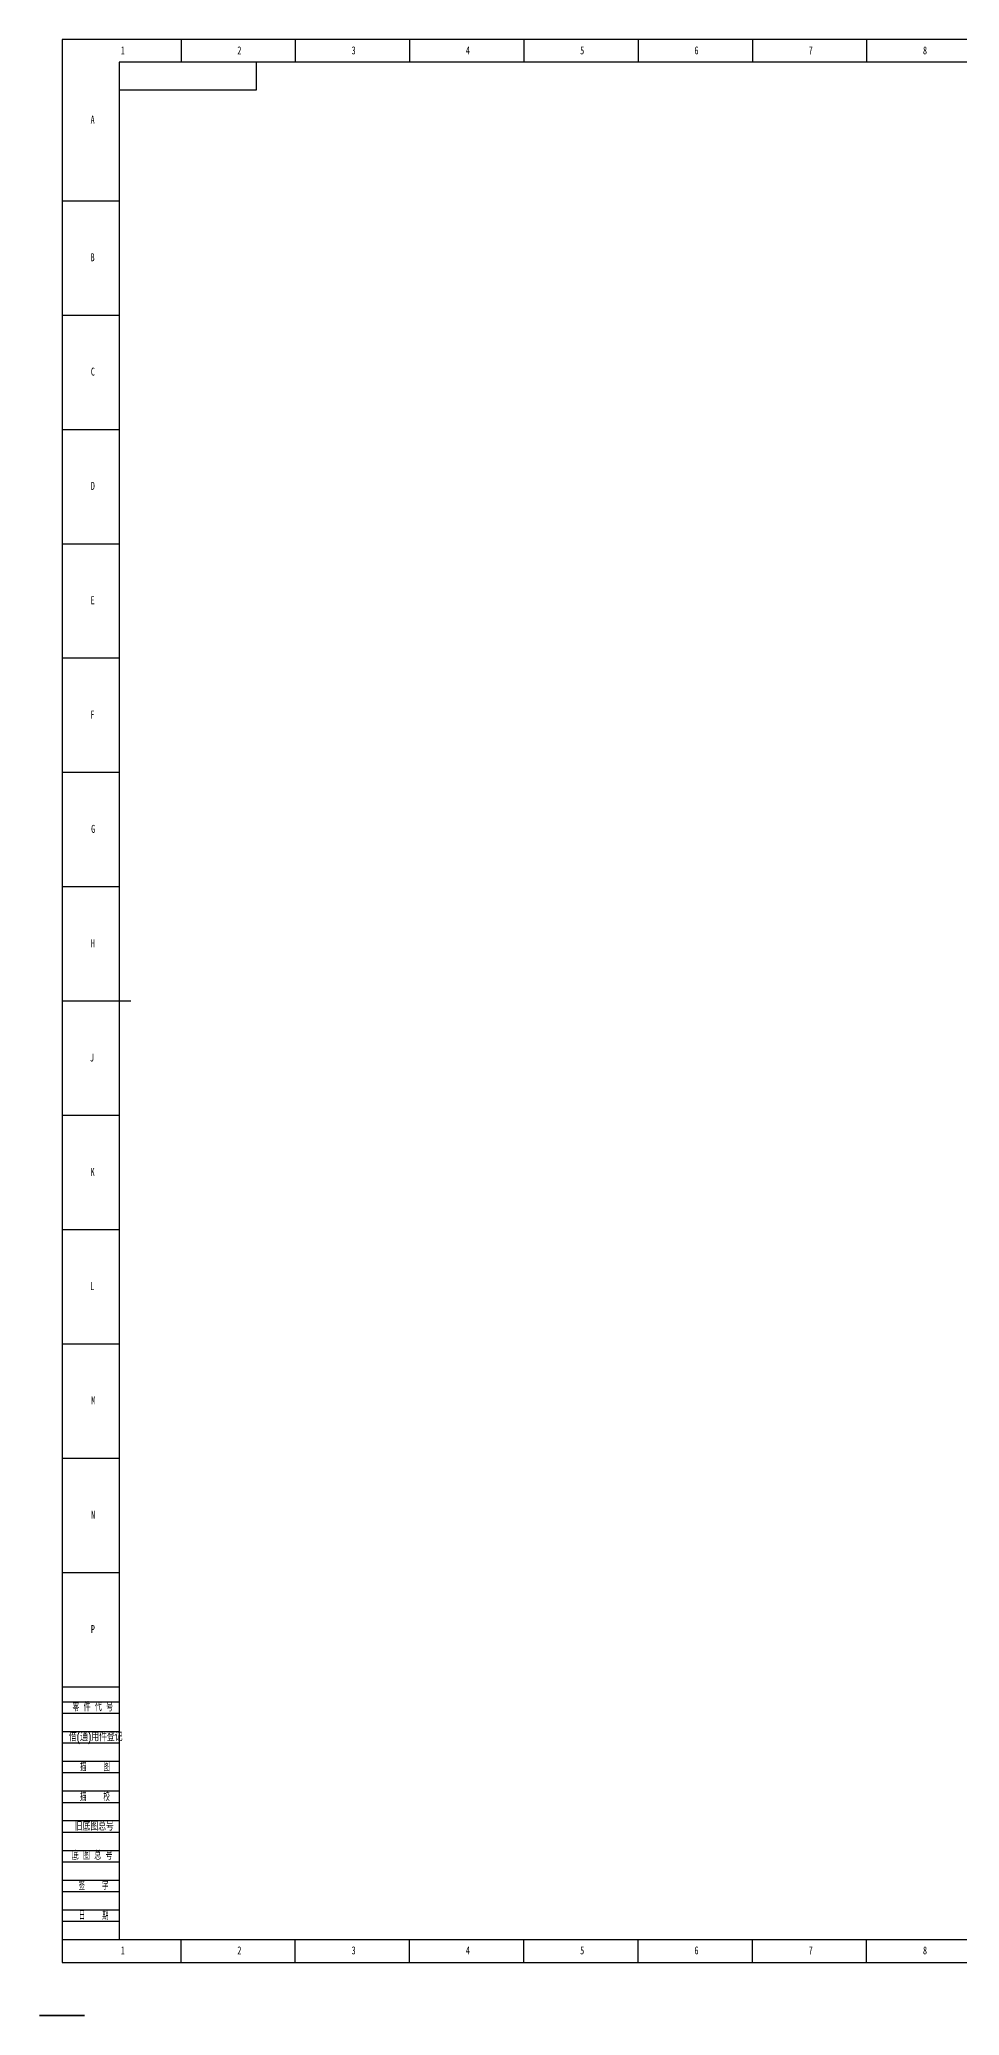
# Model space of a CAD drawing. Header units: millimetres. Extents: x -10 to 1189, y -23 to 841.
# Drawn here: x -10 to 393, y -23 to 841 of the extents above; entities that cross this region are included whole.
import ezdxf

# ---------------------------------------------------------------- set-up
doc = ezdxf.new("R2010")
doc.units = ezdxf.units.MM
for name, color, linetype in [('10', 7, 'Continuous'), ('5', 7, 'Continuous'), ('9', 7, 'Continuous')]:
    doc.layers.add(name, color=color, linetype=linetype)
doc.styles.add('SLDTEXTSTYLE0', font='TXT', dxfattribs={"width": 0.7, "bigfont": 'bigfont'})
doc.styles.add('SLDTEXTSTYLE2', font='TXT', dxfattribs={"width": 0.614286, "bigfont": 'bigfont'})
doc.styles.add('SLDTEXTSTYLE4', font='TXT', dxfattribs={"width": 0.566667, "bigfont": 'bigfont'})
doc.styles.add('SLDTEXTSTYLE5', font='TXT', dxfattribs={"width": 0.7})

# ---------------------------------------------------------------- blocks, each defined once
blk = doc.blocks.new('SW_NOTE_0_6')
at = {"layer": '10', "color": 0}
for p, q in [((0, 0), (19.73, 0)), ((19.73, 0), (0, 0)), ((0, 0), (19.73, 0)), ((19.73, 0), (0, 0)), ((0, 0), (19.73, 0)), ((19.73, 0), (0, 0))]:
    blk.add_line(p, q, dxfattribs=at)
blk = doc.blocks.new('SW_NOTE_0_8')
at = {"layer": '10', "color": 0}
for p, q in [((0, 0), (19.73, 0)), ((19.73, 0), (0, 0)), ((0, 0), (19.73, 0)), ((19.73, 0), (0, 0)), ((0, 0), (19.73, 0)), ((19.73, 0), (0, 0))]:
    blk.add_line(p, q, dxfattribs=at)

msp = doc.modelspace()

# ---------------------------------------------------------------- linework, layer by layer
at = {"layer": '5', "color": 7}
for p, q in [((1189, 841), (0, 841)), ((0, 841), (0, 0)), ((0, 114), (25, 114)), ((0, 109), (25, 109)), ((0, 101), (25, 101)), ((0, 96), (25, 96)), ((0, 88), (25, 88)), ((0, 83), (25, 83)), ((0, 75), (25, 75)), ((0, 70), (25, 70)), ((0, 62), (25, 62)), ((0, 57), (25, 57)), ((0, 49), (25, 49)), ((0, 44), (25, 44)), ((0, 36), (25, 36)), ((0, 31), (25, 31)), ((0, 23), (25, 23)), ((0, 18), (25, 18)), ((0, 0), (1189, 0))]:
    msp.add_line(p, q, dxfattribs=at)
at = {"layer": '5'}
for p, q in [((52, 841), (52, 831.05)), ((102, 841), (102, 831.05)), ((152, 841), (152, 831.05)), ((202, 841), (202, 831.05)), ((252, 841), (252, 831.05)), ((302, 841), (302, 831.05)), ((352, 841), (352, 831.05)), ((0, 770.5), (25, 770.5)), ((0, 720.5), (25, 720.5)), ((0, 670.5), (25, 670.5)), ((0, 620.5), (25, 620.5)), ((0, 570.5), (25, 570.5)), ((0, 520.5), (25, 520.5)), ((0, 470.5), (25, 470.5)), ((0, 370.5), (25, 370.5)), ((0, 320.5), (25, 320.5)), ((0, 270.5), (25, 270.5)), ((0, 220.5), (25, 220.5)), ((0, 170.5), (25, 170.5)), ((0, 120.5), (25, 120.5)), ((52, 0), (52, 10)), ((102, 0), (102, 10)), ((152, 0), (152, 10)), ((202, 0), (202, 10)), ((252, 0), (252, 10)), ((302, 0), (302, 10)), ((352, 0), (352, 10))]:
    msp.add_line(p, q, dxfattribs=at)
at = {"layer": '5', "color": 7, "lineweight": 25}
for p, q in [((1179, 831.05), (25, 831.05)), ((25, 831.05), (25, 10)), ((85, 819), (85, 831)), ((25, 819), (85, 819)), ((0, 10), (1179, 10))]:
    msp.add_line(p, q, dxfattribs=at)
at = {"layer": '5', "lineweight": 25}
msp.add_line((0, 420.5), (30, 420.5), dxfattribs=at)

# ---------------------------------------------------------------- block references
at = {"layer": '10'}
for name in ['SW_NOTE_0_6', 'SW_NOTE_0_8']:
    msp.add_blockref(name, (-9.92, -23.22), dxfattribs=at)

# ---------------------------------------------------------------- texts
at = {"layer": '10', "char_height": 3.5, "attachment_point": 2, "style": 'SLDTEXTSTYLE5'}
for s, insert in [('1', (26.54, 838.01)), ('2', (77.54, 838.01)), ('3', (127.54, 838.01)), ('4', (177.54, 838.01)), ('5', (227.54, 838.01)), ('6', (277.55, 838.01)), ('7', (327.55, 838.01)), ('8', (377.55, 838.01)), ('A', (13.32, 807.76)), ('B', (13.32, 747.51)), ('C', (13.43, 697.51)), ('D', (13.43, 647.51)), ('E', (13.32, 597.51)), ('F', (13.22, 547.51)), ('G', (13.54, 497.51)), ('H', (13.43, 447.51)), ('J', (13.02, 397.51)), ('K', (13.32, 347.51)), ('L', (13.18, 297.51)), ('M', (13.6, 247.51)), ('N', (13.55, 197.51)), ('P', (13.44, 147.51)), ('1', (26.54, 7.01)), ('2', (77.54, 7.01)), ('3', (127.54, 7.01)), ('4', (177.54, 7.01)), ('5', (227.54, 7.01)), ('6', (277.55, 7.01)), ('7', (327.55, 7.01)), ('8', (377.55, 7.01))]:
    msp.add_mtext(s, dxfattribs=dict(at, insert=insert))
at = {"layer": '9', "color": 7, "char_height": 3.5}
for s, insert, attachment_point, style in [('零 件 代 号', (4.48, 113.36), 1, 'SLDTEXTSTYLE2'), ('借(通)用件登记', (2.93, 100.28), 1, 'SLDTEXTSTYLE0'), ('描    图', (14.35, 87.18), 2, 'SLDTEXTSTYLE4'), ('描    校', (14.32, 74.14), 2, 'SLDTEXTSTYLE4'), ('旧底图总号', (5.46, 61.2), 1, 'SLDTEXTSTYLE0'), ('底 图 总 号', (4.21, 48.43), 1, 'SLDTEXTSTYLE2'), ('签    字', (13.71, 35.19), 2, 'SLDTEXTSTYLE4'), ('日    期', (13.78, 22.23), 2, 'SLDTEXTSTYLE4')]:
    msp.add_mtext(s, dxfattribs=dict(at, insert=insert, attachment_point=attachment_point, style=style))

doc.saveas('drawing.dxf')
